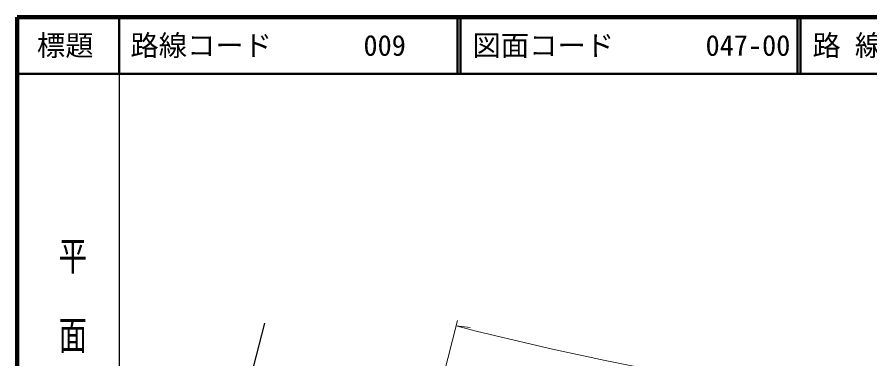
# Model space of a CAD drawing. Units: millimetres, scale not verified. Extents: x 40000 to 680000, y 20000 to 380000.
# Drawn here: x 40000 to 190531, y 319689 to 380000 of the extents above; entities that cross this region are included whole.
import ezdxf
from ezdxf.enums import TextEntityAlignment as Align

# ---------------------------------------------------------------- set-up
doc = ezdxf.new("R2010")
doc.units = ezdxf.units.MM
doc.header["$LTSCALE"] = 1000
for name, color, linetype, lineweight in [('M-BMK-OTRS', 5, 'Continuous', 25), ('M-STR-HTXT', 7, 'Continuous', 13), ('M-TTL', 2, 'Continuous', 140), ('M-TTL-BAND', 7, 'Continuous', 25), ('M-TTL-LINE', 7, 'Continuous', 50)]:
    doc.layers.add(name, color=color, linetype=linetype, lineweight=lineweight)
doc.layers.add('M-TTL-TXT', color=7, linetype='Continuous')
doc.styles.add('@ＭＳ ゴシック', font='')
doc.styles.add('ＭＳ ゴシック', font='')
doc.styles.get('@ＭＳ ゴシック').set_extended_font_data('@MS Gothic')
doc.styles.get('ＭＳ ゴシック').set_extended_font_data('MS Gothic')

msp = doc.modelspace()

# ---------------------------------------------------------------- linework, layer by layer
at = {"layer": 'M-BMK-OTRS'}
msp.add_line((65206, 254683), (83749, 325970), dxfattribs=at)
at = {"layer": 'M-STR-HTXT'}
for p, q in [((109754, 295619), (117754, 326481)), ((117503, 325513), (119943, 325245))]:
    msp.add_line(p, q, dxfattribs=at)
msp.add_lwpolyline([(117503, 325513), (121059, 324609), (126730, 323219), (134484, 321418), (143802, 319407), (153220, 317543), (162155, 315928), (170266, 314592), (179447, 313226), (189490, 311909), (204321, 310301), (217708, 309192), (226983, 308612), (238155, 308119), (252241, 307815), (257783, 307786)], dxfattribs=at)
at = {"layer": 'M-TTL'}
for p, q in [((40000, 380000), (40000, 20000)), ((680000, 380000), (40000, 380000))]:
    msp.add_line(p, q, dxfattribs=at)
at = {"layer": 'M-TTL-BAND'}
msp.add_line((58000, 370000), (58000, 20000), dxfattribs=at)
at = {"layer": 'M-TTL-LINE'}
for p, q in [((58000, 380000), (58000, 370000)), ((117750, 380000), (117750, 370000)), ((118250, 380000), (118250, 370000)), ((177750, 380000), (177750, 370000)), ((178250, 380000), (178250, 370000)), ((40000, 370000), (680000, 370000))]:
    msp.add_line(p, q, dxfattribs=at)

# ---------------------------------------------------------------- texts
at = {"layer": 'M-TTL-BAND', "style": '@ＭＳ ゴシック', "width": 1.4}
msp.add_text('平  面  図', height=3666, rotation=270, dxfattribs=at).set_placement((49777, 306475), align=Align.MIDDLE_RIGHT)
at = {"layer": 'M-TTL-TXT', "style": 'ＭＳ ゴシック'}
msp.add_text('標題', height=3666, dxfattribs=at).set_placement((48500, 375000), align=Align.MIDDLE_CENTER)
for s, p in [('路線コード', (60000, 375000)), ('009', (101142, 375000)), ('図面コード', (120380, 375000)), ('047-00', (161521, 375000)), ('路 線 名', (180380, 375000))]:
    msp.add_text(s, height=3666, dxfattribs=at).set_placement(p, align=Align.MIDDLE_LEFT)

doc.saveas('drawing.dxf')
